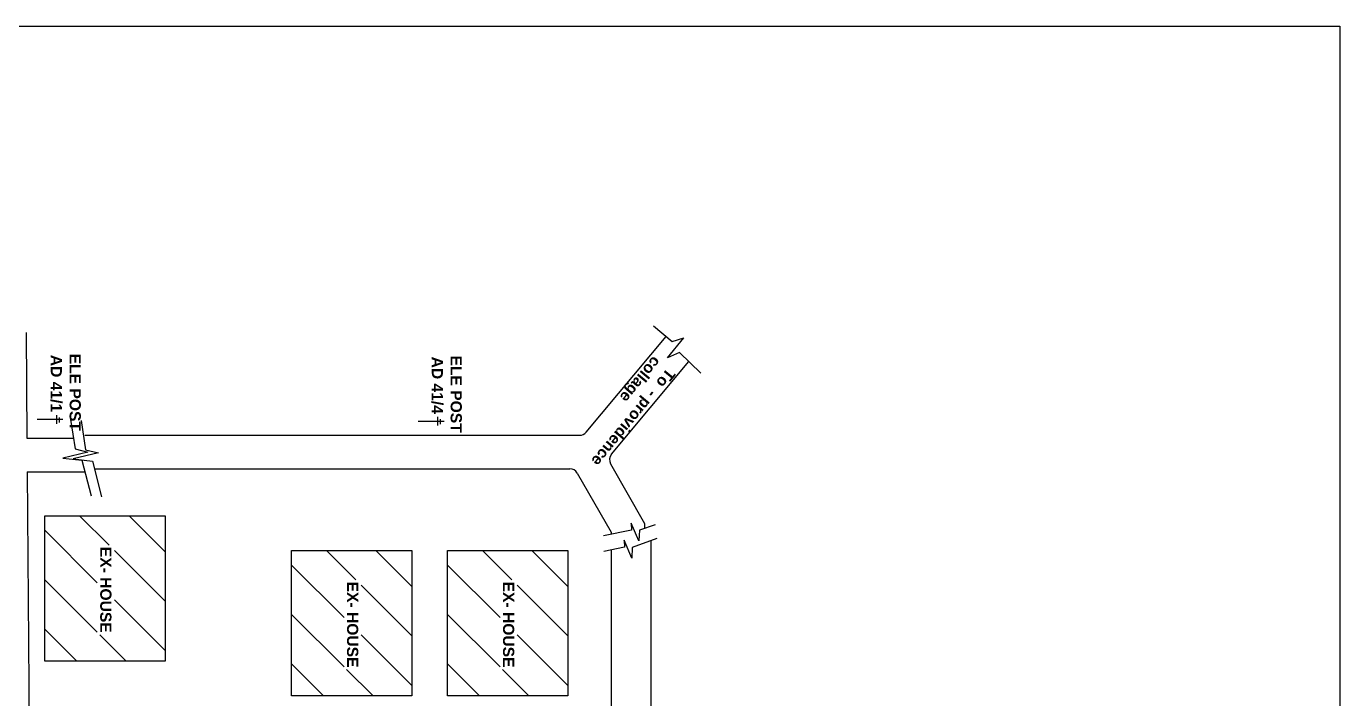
# Model space of a CAD drawing. Header units: metres. Extents: x -55 to 385, y 16 to 159.
# Drawn here: x 82.4 to 176.2, y 97.9 to 146 of the extents above; entities that cross this region are included whole.
import ezdxf

# ---------------------------------------------------------------- set-up
doc = ezdxf.new("R2010")
doc.units = ezdxf.units.M
doc.header["$MEASUREMENT"] = 0
doc.styles.add('X', font='arialbd.ttf', dxfattribs={"height": 20})

msp = doc.modelspace()

# ---------------------------------------------------------------- linework, layer by layer
for p, q in [((82.3882, 124.10873), (82.4498, 116.55642)), ((127.21997, 124.57896), (128.55761, 123.46687)), ((122.41265, 116.9812), (128.12697, 123.82489)), ((128.21633, 122.30559), (129.38795, 123.73495)), ((128.55761, 123.46687), (129.38795, 123.73495)), ((124.2196, 115.4007), (129.75592, 122.03122)), ((129.08319, 122.67896), (128.21633, 122.30559)), ((130.61304, 121.20595), (129.08319, 122.67896)), ((85.03063, 117.88071), (83.19017, 117.88071)), ((84.5665, 118.20616), (84.5665, 117.58479)), ((84.75602, 118.0361), (84.75602, 117.6829)), ((85.56896, 117.89137), (85.89147, 115.79228)), ((86.32108, 117.82592), (86.64359, 115.72683)), ((112.25336, 117.75272), (110.4129, 117.75272)), ((111.78923, 118.07817), (111.78923, 117.4568)), ((111.97876, 117.90811), (111.97876, 117.55491)), ((82.4498, 116.55642), (85.77407, 116.55642)), ((86.58371, 116.76576), (121.95209, 116.76576)), ((86.80709, 115.56318), (85.00855, 115.13772)), ((87.55921, 115.49773), (85.76067, 115.07226)), ((85.89147, 115.79228), (86.80709, 115.56318)), ((86.64359, 115.72683), (87.55921, 115.49773)), ((85.00855, 115.13772), (86.38198, 114.97408)), ((85.76067, 115.07226), (87.1341, 114.90862)), ((86.38198, 114.97408), (87.03599, 112.42128)), ((87.1341, 114.90862), (87.78811, 112.35583)), ((124.15888, 114.71904), (126.58695, 110.4589)), ((82.46937, 114.15642), (86.59146, 114.15642)), ((82.46937, 114.15642), (82.76302, 77.47282)), ((87.27318, 114.36576), (121.24915, 114.36576)), ((121.77042, 114.06286), (124.18695, 109.82298)), ((83.72639, 100.61387), (83.72639, 111.01387)), ((83.72639, 111.01387), (92.32639, 111.01387)), ((86.21716, 111.01387), (88.32166, 108.90937)), ((89.7527, 111.01387), (92.32639, 108.44018)), ((92.32639, 111.01387), (92.32639, 100.61387)), ((83.72639, 109.96911), (87.47642, 106.21907)), ((125.64889, 109.98453), (123.64393, 109.5842)), ((124.18695, 109.82298), (124.18695, 109.69262)), ((126.16971, 109.21078), (125.61944, 110.48397)), ((125.61944, 110.48397), (125.64889, 109.98453)), ((126.20841, 109.9734), (126.16971, 109.21078)), ((127.34106, 110.36176), (126.20841, 109.9734)), ((126.58695, 110.4589), (126.58695, 110.10319)), ((125.66919, 107.98205), (125.11891, 109.25524)), ((125.11891, 109.25524), (125.14836, 108.7558)), ((127.45328, 109.39326), (125.70789, 108.74467)), ((127.03429, 109.23756), (127.03429, 92.50371)), ((88.70425, 108.52678), (92.32639, 104.90464)), ((101.36057, 98.12502), (101.36057, 108.52502)), ((101.36057, 108.52502), (109.96057, 108.52502)), ((103.85135, 108.52502), (105.95585, 106.42052)), ((107.38688, 108.52502), (109.96057, 105.95133)), ((109.96057, 108.52502), (109.96057, 98.12502)), ((112.50459, 98.12502), (112.50459, 108.52502)), ((112.50459, 108.52502), (121.10459, 108.52502)), ((114.99536, 108.52502), (117.09986, 106.42052)), ((118.5309, 108.52502), (121.10459, 105.95133)), ((121.10459, 108.52502), (121.10459, 98.12502)), ((125.14836, 108.7558), (123.67158, 108.44651)), ((124.18695, 108.55445), (124.18695, 90.59694)), ((125.70789, 108.74467), (125.66919, 107.98205)), ((101.36057, 107.48026), (105.11061, 103.73022)), ((112.50459, 107.48026), (116.25462, 103.73022)), ((83.72639, 106.43357), (87.47642, 102.68354)), ((106.33844, 106.03793), (109.96057, 102.41579)), ((117.48245, 106.03793), (121.10459, 102.41579)), ((88.70425, 104.99124), (92.32639, 101.36911)), ((101.36057, 103.94472), (105.11061, 100.19469)), ((112.50459, 103.94472), (116.25462, 100.19469)), ((83.72639, 102.89804), (86.01056, 100.61387)), ((87.66151, 102.49846), (89.5461, 100.61387)), ((106.33844, 102.50239), (109.96057, 98.88026)), ((117.48245, 102.50239), (121.10459, 98.88026)), ((92.32639, 100.61387), (83.72639, 100.61387)), ((101.36057, 100.40919), (103.64475, 98.12502)), ((105.29569, 100.00961), (107.18028, 98.12502)), ((112.50459, 100.40919), (114.78876, 98.12502)), ((116.4397, 100.00961), (118.32429, 98.12502)), ((109.96057, 98.12502), (101.36057, 98.12502)), ((121.10459, 98.12502), (112.50459, 98.12502))]:
    msp.add_line(p, q)
msp.add_lwpolyline([(176.24822, 30.23515), (22.97368, 30.23515), (22.97368, 146.01006), (176.24822, 146.01006)], close=True)
for centre, start, end in [((121.95209, 117.36576), 270, 320.1389596), ((124.68016, 115.01614), 140.1389596, 209.6810319), ((121.24915, 113.76576), 29.6810319, 90)]:
    msp.add_arc(centre, 0.6, start, end)

# ---------------------------------------------------------------- texts
at = {"style": 'X'}
for s, rotation, p in [('AD 41/1', 270, (84.15643, 122.51494)), ('ELE POST', 270, (85.5034, 122.59625)), ('AD 41/4', 270, (111.37916, 122.38695)), ('ELE POST', 270, (112.72614, 122.46826)), ('collage', 230.4129212, (127.21195, 122.47926)), ('To  - providence', 230.4129212, (128.22523, 121.61235)), ('EX- HOUSE', 270, (87.69061, 108.79068)), ('EX- HOUSE', 270, (105.3248, 106.30183)), ('EX- HOUSE', 270, (116.46881, 106.30183))]:
    msp.add_text(s, height=0.8, rotation=rotation, dxfattribs=at).set_placement(p)

doc.saveas('drawing.dxf')
